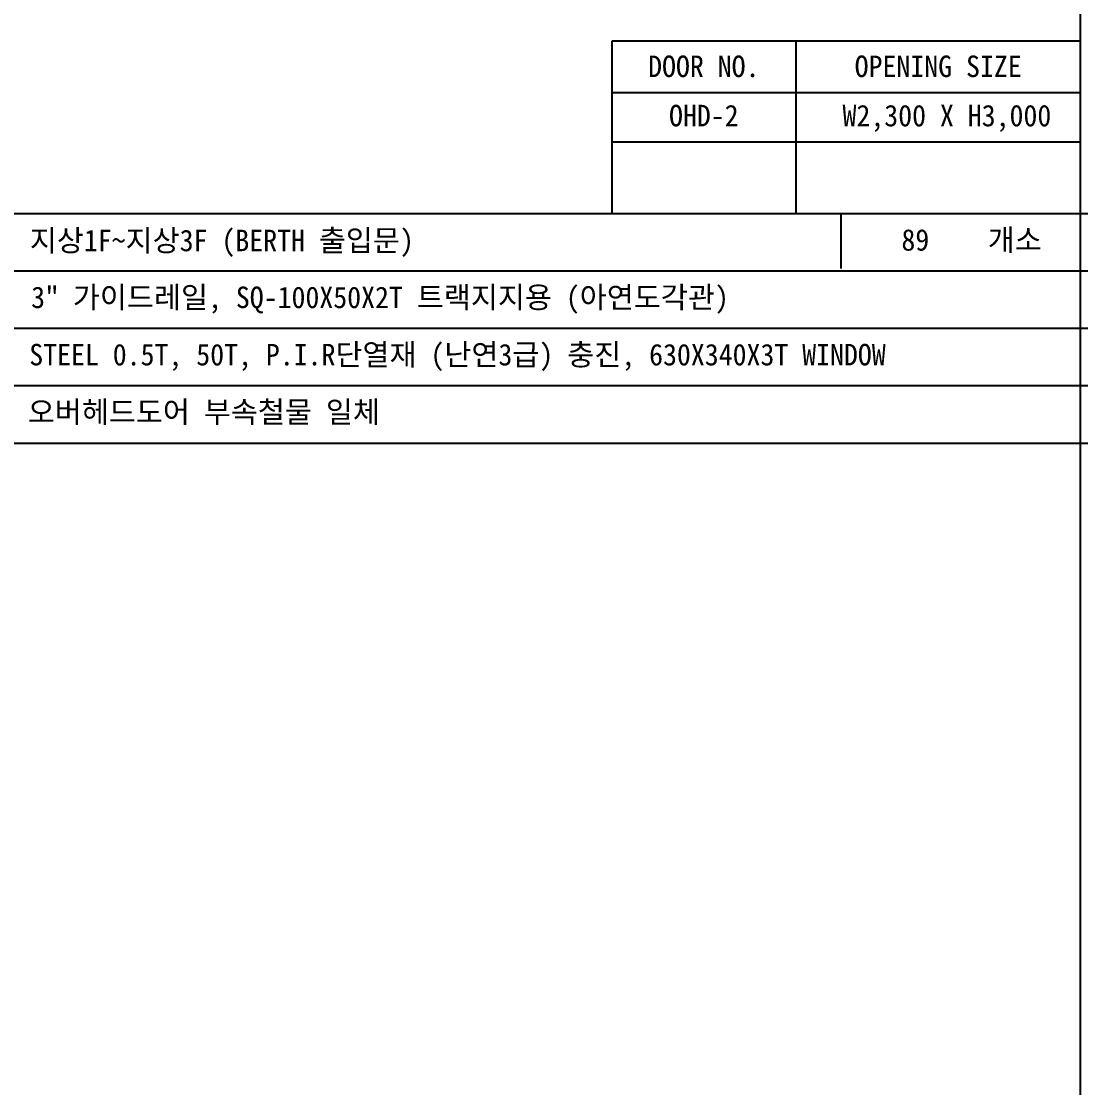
# Model space of a CAD drawing. Header units: millimetres. Extents: x 34479 to 326239, y 111570 to 168880.
# Drawn here: x 172847 to 180224, y 155075 to 162505 of the extents above; entities that cross this region are included whole.
import ezdxf
from ezdxf.enums import TextEntityAlignment as Align

# ---------------------------------------------------------------- set-up
doc = ezdxf.new("R2010")
doc.units = ezdxf.units.MM
doc.header["$LTSCALE"] = 100
doc.header["$MEASUREMENT"] = 0
for name, color, linetype in [('A-XXXX-TABL', 7, 'CONTINUOUS'), ('A-XXXX-TXT2', 3, 'CONTINUOUS'), ('WALLBR', 3, 'CONTINUOUS'), ('WINDOW', 7, 'CONTINUOUS')]:
    doc.layers.add(name, color=color, linetype=linetype)
doc.styles.add('돋움체', font='')
doc.styles.get('돋움체').set_extended_font_data('DotumChe')

msp = doc.modelspace()

# ---------------------------------------------------------------- linework, layer by layer
at = {"layer": 'A-XXXX-TABL'}
for p, q in [((180223.89, 150363.74), (180223.89, 168880.27)), ((160478.88, 161167.07), (197216.38, 161167.07)), ((178555.54, 160782.26), (178555.54, 161167.07)), ((160478.88, 160767.07), (197216.38, 160767.07)), ((160478.88, 160367.07), (197216.38, 160367.07)), ((160478.88, 159967.07), (197216.38, 159967.07)), ((160478.88, 159567.07), (197216.38, 159567.07))]:
    msp.add_line(p, q, dxfattribs=at)
at = {"layer": 'WINDOW'}
for p, q in [((180223.89, 162367.07, 0), (176959.44, 162367.07, 0)), ((176959.44, 162367.07, 0), (176959.44, 161167.07)), ((178240.33, 162367.07, 0), (178240.33, 161167.07)), ((176959.44, 162008.75, 0), (180223.89, 162008.75, 0)), ((176959.44, 161665.43, 0), (180223.89, 161665.43, 0))]:
    msp.add_line(p, q, dxfattribs=at)

# ---------------------------------------------------------------- texts
at = {"layer": 'A-XXXX-TXT2', "style": '돋움체'}
for s, p in [('지상1F~지상3F (BERTH 출입문)', (172905.49, 160903.32)), ('3" 가이드레일, SQ-100X50X2T 트랙지지용 (아연도각관)', (172914.7, 160506.99)), ('STEEL 0.5T, 50T, P.I.R단열재 (난연3급) 충진, 630X340X3T WINDOW', (172901.69, 160107.74)), ('오버헤드도어 부속철물 일체', (172891.34, 159708.22))]:
    msp.add_text(s, height=150, dxfattribs=at).set_placement(p)
for s, p in [('89', (178976.1, 160982.26)), ('개소', (179577.81, 160982.26))]:
    msp.add_text(s, height=150, dxfattribs=at).set_placement(p, align=Align.MIDDLE_LEFT)
at = {"layer": 'WALLBR', "style": '돋움체'}
for s, p in [('DOOR NO.', (177599.89, 162191.66, 0)), ('OPENING SIZE', (179232.11, 162191.66, 0)), ('OHD-2', (177599.89, 161848.34, 0)), ('W2,300 X H3,000', (179292.82, 161848.34, 0))]:
    msp.add_text(s, height=150, dxfattribs=at).set_placement(p, align=Align.MIDDLE_CENTER)

doc.saveas('drawing.dxf')
